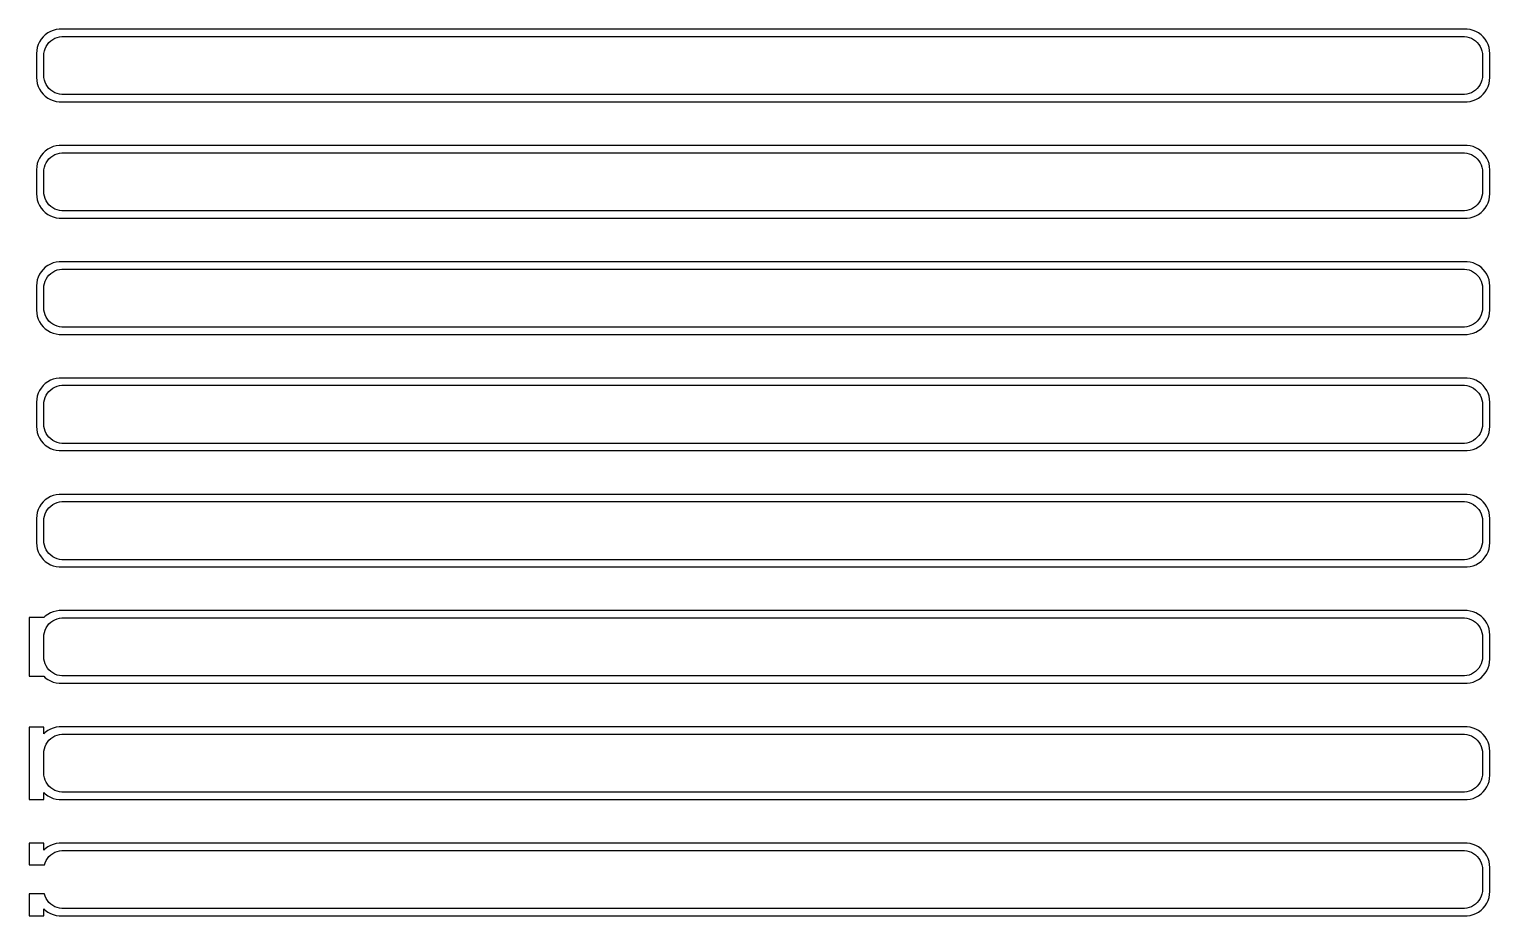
# Model space of a CAD drawing. Header units: metres. Extents: x -152 to 150, y 353 to 703.
# Drawn here: x -151.5 to 150, y 520.5 to 703.5 of the extents above; entities that cross this region are included whole.
import ezdxf

# ---------------------------------------------------------------- set-up
doc = ezdxf.new("R2010")
doc.units = ezdxf.units.M

msp = doc.modelspace()

# ---------------------------------------------------------------- linework, layer by layer
for p, q in [((-147.679, 702.722), (-148.187, 702.353)), ((-147.129, 703.024), (-147.679, 702.722)), ((-146.545, 703.255), (-147.129, 703.024)), ((-145.937, 703.411), (-146.545, 703.255)), ((-145.314, 703.49), (-145.937, 703.411)), ((145.314, 703.49), (-145.314, 703.49)), ((145.937, 703.411), (145.314, 703.49)), ((146.545, 703.255), (145.937, 703.411)), ((147.129, 703.024), (146.545, 703.255)), ((147.679, 702.722), (147.129, 703.024)), ((148.187, 702.353), (147.679, 702.722)), ((-149.843, 699.743), (-149.961, 699.127)), ((-149.649, 700.341), (-149.843, 699.743)), ((-149.382, 700.909), (-149.649, 700.341)), ((-149.045, 701.439), (-149.382, 700.909)), ((-148.645, 701.923), (-149.045, 701.439)), ((-148.187, 702.353), (-148.645, 701.923)), ((-148.219, 699.472), (-148.005, 699.927)), ((-148.005, 699.927), (-147.736, 700.351)), ((-147.736, 700.351), (-147.416, 700.738)), ((-147.416, 700.738), (-147.05, 701.082)), ((-147.05, 701.082), (-146.643, 701.377)), ((-146.643, 701.377), (-146.203, 701.619)), ((-146.203, 701.619), (-145.736, 701.804)), ((-145.736, 701.804), (-145.25, 701.929)), ((-145.25, 701.929), (-144.751, 701.992)), ((-144.751, 701.992), (144.751, 701.992)), ((144.751, 701.992), (145.25, 701.929)), ((145.25, 701.929), (145.736, 701.804)), ((145.736, 701.804), (146.203, 701.619)), ((146.203, 701.619), (146.643, 701.377)), ((146.643, 701.377), (147.05, 701.082)), ((147.05, 701.082), (147.416, 700.738)), ((147.416, 700.738), (147.736, 700.351)), ((147.736, 700.351), (148.005, 699.927)), ((148.005, 699.927), (148.219, 699.472)), ((148.645, 701.923), (148.187, 702.353)), ((149.045, 701.439), (148.645, 701.923)), ((149.382, 700.909), (149.045, 701.439)), ((149.649, 700.341), (149.382, 700.909)), ((149.843, 699.743), (149.649, 700.341)), ((149.961, 699.127), (149.843, 699.743)), ((-149.961, 699.127), (-150, 698.5)), ((-150, 698.5), (-150, 693.5)), ((-148.5, 698), (-148.468, 698.501)), ((-148.5, 694), (-148.5, 698)), ((-148.468, 698.501), (-148.374, 698.995)), ((-148.374, 698.995), (-148.219, 699.472)), ((148.219, 699.472), (148.374, 698.995)), ((148.374, 698.995), (148.468, 698.501)), ((148.468, 698.501), (148.5, 698)), ((148.5, 698), (148.5, 694)), ((150, 698.5), (149.961, 699.127)), ((150, 693.5), (150, 698.5)), ((-150, 693.5), (-149.961, 692.873)), ((-148.468, 693.499), (-148.5, 694)), ((-148.374, 693.005), (-148.468, 693.499)), ((148.468, 693.499), (148.374, 693.005)), ((148.5, 694), (148.468, 693.499)), ((149.961, 692.873), (150, 693.5)), ((-149.961, 692.873), (-149.843, 692.257)), ((-149.843, 692.257), (-149.649, 691.659)), ((-149.649, 691.659), (-149.382, 691.091)), ((-149.382, 691.091), (-149.045, 690.561)), ((-149.045, 690.561), (-148.645, 690.077)), ((-148.219, 692.528), (-148.374, 693.005)), ((-148.005, 692.073), (-148.219, 692.528)), ((-147.736, 691.649), (-148.005, 692.073)), ((-147.416, 691.262), (-147.736, 691.649)), ((-147.05, 690.918), (-147.416, 691.262)), ((-146.643, 690.623), (-147.05, 690.918)), ((-146.203, 690.381), (-146.643, 690.623)), ((146.643, 690.623), (146.203, 690.381)), ((147.05, 690.918), (146.643, 690.623)), ((147.416, 691.262), (147.05, 690.918)), ((147.736, 691.649), (147.416, 691.262)), ((148.005, 692.073), (147.736, 691.649)), ((148.219, 692.528), (148.005, 692.073)), ((148.374, 693.005), (148.219, 692.528)), ((148.645, 690.077), (149.045, 690.561)), ((149.045, 690.561), (149.382, 691.091)), ((149.382, 691.091), (149.649, 691.659)), ((149.649, 691.659), (149.843, 692.257)), ((149.843, 692.257), (149.961, 692.873)), ((-148.645, 690.077), (-148.187, 689.647)), ((-148.187, 689.647), (-147.679, 689.278)), ((-147.679, 689.278), (-147.129, 688.976)), ((-147.129, 688.976), (-146.545, 688.745)), ((-146.545, 688.745), (-145.937, 688.589)), ((-145.736, 690.196), (-146.203, 690.381)), ((-145.937, 688.589), (-145.314, 688.51)), ((-145.25, 690.071), (-145.736, 690.196)), ((-145.314, 688.51), (145.314, 688.51)), ((-144.751, 690.008), (-145.25, 690.071)), ((144.751, 690.008), (-144.751, 690.008)), ((145.25, 690.071), (144.751, 690.008)), ((145.736, 690.196), (145.25, 690.071)), ((145.314, 688.51), (145.937, 688.589)), ((146.203, 690.381), (145.736, 690.196)), ((145.937, 688.589), (146.545, 688.745)), ((146.545, 688.745), (147.129, 688.976)), ((147.129, 688.976), (147.679, 689.278)), ((147.679, 689.278), (148.187, 689.647)), ((148.187, 689.647), (148.645, 690.077)), ((-147.679, 678.722), (-148.187, 678.353)), ((-147.129, 679.024), (-147.679, 678.722)), ((-146.545, 679.255), (-147.129, 679.024)), ((-145.937, 679.411), (-146.545, 679.255)), ((-145.314, 679.49), (-145.937, 679.411)), ((145.314, 679.49), (-145.314, 679.49)), ((145.937, 679.411), (145.314, 679.49)), ((146.545, 679.255), (145.937, 679.411)), ((147.129, 679.024), (146.545, 679.255)), ((147.679, 678.722), (147.129, 679.024)), ((148.187, 678.353), (147.679, 678.722)), ((-149.843, 675.743), (-149.961, 675.127)), ((-149.649, 676.341), (-149.843, 675.743)), ((-149.382, 676.909), (-149.649, 676.341)), ((-149.045, 677.439), (-149.382, 676.909)), ((-148.645, 677.923), (-149.045, 677.439)), ((-148.187, 678.353), (-148.645, 677.923)), ((-148.374, 674.995), (-148.219, 675.472)), ((-148.219, 675.472), (-148.005, 675.927)), ((-148.005, 675.927), (-147.736, 676.351)), ((-147.736, 676.351), (-147.416, 676.738)), ((-147.416, 676.738), (-147.05, 677.082)), ((-147.05, 677.082), (-146.643, 677.377)), ((-146.643, 677.377), (-146.203, 677.619)), ((-146.203, 677.619), (-145.736, 677.804)), ((-145.736, 677.804), (-145.25, 677.929)), ((-145.25, 677.929), (-144.751, 677.992)), ((-144.751, 677.992), (144.751, 677.992)), ((144.751, 677.992), (145.25, 677.929)), ((145.25, 677.929), (145.736, 677.804)), ((145.736, 677.804), (146.203, 677.619)), ((146.203, 677.619), (146.643, 677.377)), ((146.643, 677.377), (147.05, 677.082)), ((147.05, 677.082), (147.416, 676.738)), ((147.416, 676.738), (147.736, 676.351)), ((147.736, 676.351), (148.005, 675.927)), ((148.005, 675.927), (148.219, 675.472)), ((148.645, 677.923), (148.187, 678.353)), ((148.219, 675.472), (148.374, 674.995)), ((149.045, 677.439), (148.645, 677.923)), ((149.382, 676.909), (149.045, 677.439)), ((149.649, 676.341), (149.382, 676.909)), ((149.843, 675.743), (149.649, 676.341)), ((149.961, 675.127), (149.843, 675.743)), ((-149.961, 675.127), (-150, 674.5)), ((-150, 674.5), (-150, 669.5)), ((-148.5, 674), (-148.468, 674.501)), ((-148.5, 670), (-148.5, 674)), ((-148.468, 674.501), (-148.374, 674.995)), ((148.374, 674.995), (148.468, 674.501)), ((148.468, 674.501), (148.5, 674)), ((148.5, 674), (148.5, 670)), ((150, 674.5), (149.961, 675.127)), ((150, 669.5), (150, 674.5)), ((-150, 669.5), (-149.961, 668.873)), ((-148.468, 669.499), (-148.5, 670)), ((-148.374, 669.005), (-148.468, 669.499)), ((148.468, 669.499), (148.374, 669.005)), ((148.5, 670), (148.468, 669.499)), ((149.961, 668.873), (150, 669.5)), ((-149.961, 668.873), (-149.843, 668.257)), ((-149.843, 668.257), (-149.649, 667.659)), ((-149.649, 667.659), (-149.382, 667.091)), ((-149.382, 667.091), (-149.045, 666.561)), ((-149.045, 666.561), (-148.645, 666.077)), ((-148.219, 668.528), (-148.374, 669.005)), ((-148.005, 668.073), (-148.219, 668.528)), ((-147.736, 667.649), (-148.005, 668.073)), ((-147.416, 667.262), (-147.736, 667.649)), ((-147.05, 666.918), (-147.416, 667.262)), ((-146.643, 666.623), (-147.05, 666.918)), ((-146.203, 666.381), (-146.643, 666.623)), ((-145.736, 666.196), (-146.203, 666.381)), ((146.203, 666.381), (145.736, 666.196)), ((146.643, 666.623), (146.203, 666.381)), ((147.05, 666.918), (146.643, 666.623)), ((147.416, 667.262), (147.05, 666.918)), ((147.736, 667.649), (147.416, 667.262)), ((148.005, 668.073), (147.736, 667.649)), ((148.219, 668.528), (148.005, 668.073)), ((148.374, 669.005), (148.219, 668.528)), ((148.645, 666.077), (149.045, 666.561)), ((149.045, 666.561), (149.382, 667.091)), ((149.382, 667.091), (149.649, 667.659)), ((149.649, 667.659), (149.843, 668.257)), ((149.843, 668.257), (149.961, 668.873)), ((-148.645, 666.077), (-148.187, 665.647)), ((-148.187, 665.647), (-147.679, 665.278)), ((-147.679, 665.278), (-147.129, 664.976)), ((-147.129, 664.976), (-146.545, 664.745)), ((-146.545, 664.745), (-145.937, 664.589)), ((-145.937, 664.589), (-145.314, 664.51)), ((-145.25, 666.071), (-145.736, 666.196)), ((-145.314, 664.51), (145.314, 664.51)), ((-144.751, 666.008), (-145.25, 666.071)), ((144.751, 666.008), (-144.751, 666.008)), ((145.25, 666.071), (144.751, 666.008)), ((145.736, 666.196), (145.25, 666.071)), ((145.314, 664.51), (145.937, 664.589)), ((145.937, 664.589), (146.545, 664.745)), ((146.545, 664.745), (147.129, 664.976)), ((147.129, 664.976), (147.679, 665.278)), ((147.679, 665.278), (148.187, 665.647)), ((148.187, 665.647), (148.645, 666.077)), ((-148.187, 654.353), (-148.645, 653.923)), ((-147.679, 654.722), (-148.187, 654.353)), ((-147.129, 655.024), (-147.679, 654.722)), ((-146.545, 655.255), (-147.129, 655.024)), ((-145.937, 655.411), (-146.545, 655.255)), ((-145.314, 655.49), (-145.937, 655.411)), ((145.314, 655.49), (-145.314, 655.49)), ((145.937, 655.411), (145.314, 655.49)), ((146.545, 655.255), (145.937, 655.411)), ((147.129, 655.024), (146.545, 655.255)), ((147.679, 654.722), (147.129, 655.024)), ((148.187, 654.353), (147.679, 654.722)), ((148.645, 653.923), (148.187, 654.353)), ((-149.843, 651.743), (-149.961, 651.127)), ((-149.649, 652.341), (-149.843, 651.743)), ((-149.382, 652.909), (-149.649, 652.341)), ((-149.045, 653.439), (-149.382, 652.909)), ((-148.645, 653.923), (-149.045, 653.439)), ((-148.374, 650.995), (-148.219, 651.472)), ((-148.219, 651.472), (-148.005, 651.927)), ((-148.005, 651.927), (-147.736, 652.351)), ((-147.736, 652.351), (-147.416, 652.738)), ((-147.416, 652.738), (-147.05, 653.082)), ((-147.05, 653.082), (-146.643, 653.377)), ((-146.643, 653.377), (-146.203, 653.619)), ((-146.203, 653.619), (-145.736, 653.804)), ((-145.736, 653.804), (-145.25, 653.929)), ((-145.25, 653.929), (-144.751, 653.992)), ((-144.751, 653.992), (144.751, 653.992)), ((144.751, 653.992), (145.25, 653.929)), ((145.25, 653.929), (145.736, 653.804)), ((145.736, 653.804), (146.203, 653.619)), ((146.203, 653.619), (146.643, 653.377)), ((146.643, 653.377), (147.05, 653.082)), ((147.05, 653.082), (147.416, 652.738)), ((147.416, 652.738), (147.736, 652.351)), ((147.736, 652.351), (148.005, 651.927)), ((148.005, 651.927), (148.219, 651.472)), ((148.219, 651.472), (148.374, 650.995)), ((149.045, 653.439), (148.645, 653.923)), ((149.382, 652.909), (149.045, 653.439)), ((149.649, 652.341), (149.382, 652.909)), ((149.843, 651.743), (149.649, 652.341)), ((149.961, 651.127), (149.843, 651.743)), ((-149.961, 651.127), (-150, 650.5)), ((-150, 650.5), (-150, 645.5)), ((-148.5, 650), (-148.468, 650.501)), ((-148.5, 646), (-148.5, 650)), ((-148.468, 650.501), (-148.374, 650.995)), ((148.374, 650.995), (148.468, 650.501)), ((148.468, 650.501), (148.5, 650)), ((148.5, 650), (148.5, 646)), ((150, 650.5), (149.961, 651.127)), ((150, 645.5), (150, 650.5)), ((-150, 645.5), (-149.961, 644.873)), ((-148.468, 645.499), (-148.5, 646)), ((-148.374, 645.005), (-148.468, 645.499)), ((148.468, 645.499), (148.374, 645.005)), ((148.5, 646), (148.468, 645.499)), ((149.961, 644.873), (150, 645.5)), ((-149.961, 644.873), (-149.843, 644.257)), ((-149.843, 644.257), (-149.649, 643.659)), ((-149.649, 643.659), (-149.382, 643.091)), ((-149.382, 643.091), (-149.045, 642.561)), ((-149.045, 642.561), (-148.645, 642.077)), ((-148.219, 644.528), (-148.374, 645.005)), ((-148.005, 644.073), (-148.219, 644.528)), ((-147.736, 643.649), (-148.005, 644.073)), ((-147.416, 643.262), (-147.736, 643.649)), ((-147.05, 642.918), (-147.416, 643.262)), ((-146.643, 642.623), (-147.05, 642.918)), ((-146.203, 642.381), (-146.643, 642.623)), ((-145.736, 642.196), (-146.203, 642.381)), ((-145.25, 642.071), (-145.736, 642.196)), ((145.736, 642.196), (145.25, 642.071)), ((146.203, 642.381), (145.736, 642.196)), ((146.643, 642.623), (146.203, 642.381)), ((147.05, 642.918), (146.643, 642.623)), ((147.416, 643.262), (147.05, 642.918)), ((147.736, 643.649), (147.416, 643.262)), ((148.005, 644.073), (147.736, 643.649)), ((148.219, 644.528), (148.005, 644.073)), ((148.374, 645.005), (148.219, 644.528)), ((148.645, 642.077), (149.045, 642.561)), ((149.045, 642.561), (149.382, 643.091)), ((149.382, 643.091), (149.649, 643.659)), ((149.649, 643.659), (149.843, 644.257)), ((149.843, 644.257), (149.961, 644.873)), ((-148.645, 642.077), (-148.187, 641.647)), ((-148.187, 641.647), (-147.679, 641.278)), ((-147.679, 641.278), (-147.129, 640.976)), ((-147.129, 640.976), (-146.545, 640.745)), ((-146.545, 640.745), (-145.937, 640.589)), ((-145.937, 640.589), (-145.314, 640.51)), ((-145.314, 640.51), (145.314, 640.51)), ((-144.751, 642.008), (-145.25, 642.071)), ((144.751, 642.008), (-144.751, 642.008)), ((145.25, 642.071), (144.751, 642.008)), ((145.314, 640.51), (145.937, 640.589)), ((145.937, 640.589), (146.545, 640.745)), ((146.545, 640.745), (147.129, 640.976)), ((147.129, 640.976), (147.679, 641.278)), ((147.679, 641.278), (148.187, 641.647)), ((148.187, 641.647), (148.645, 642.077)), ((-148.187, 630.353), (-148.645, 629.923)), ((-147.679, 630.722), (-148.187, 630.353)), ((-147.129, 631.024), (-147.679, 630.722)), ((-146.545, 631.255), (-147.129, 631.024)), ((-145.937, 631.411), (-146.545, 631.255)), ((-145.314, 631.49), (-145.937, 631.411)), ((145.314, 631.49), (-145.314, 631.49)), ((145.937, 631.411), (145.314, 631.49)), ((146.545, 631.255), (145.937, 631.411)), ((147.129, 631.024), (146.545, 631.255)), ((147.679, 630.722), (147.129, 631.024)), ((148.187, 630.353), (147.679, 630.722)), ((148.645, 629.923), (148.187, 630.353)), ((-149.961, 627.127), (-150, 626.5)), ((-149.843, 627.743), (-149.961, 627.127)), ((-149.649, 628.341), (-149.843, 627.743)), ((-149.382, 628.909), (-149.649, 628.341)), ((-149.045, 629.439), (-149.382, 628.909)), ((-148.645, 629.923), (-149.045, 629.439)), ((-148.374, 626.995), (-148.219, 627.472)), ((-148.219, 627.472), (-148.005, 627.927)), ((-148.005, 627.927), (-147.736, 628.351)), ((-147.736, 628.351), (-147.416, 628.738)), ((-147.416, 628.738), (-147.05, 629.082)), ((-147.05, 629.082), (-146.643, 629.377)), ((-146.643, 629.377), (-146.203, 629.619)), ((-146.203, 629.619), (-145.736, 629.804)), ((-145.736, 629.804), (-145.25, 629.929)), ((-145.25, 629.929), (-144.751, 629.992)), ((-144.751, 629.992), (144.751, 629.992)), ((144.751, 629.992), (145.25, 629.929)), ((145.25, 629.929), (145.736, 629.804)), ((145.736, 629.804), (146.203, 629.619)), ((146.203, 629.619), (146.643, 629.377)), ((146.643, 629.377), (147.05, 629.082)), ((147.05, 629.082), (147.416, 628.738)), ((147.416, 628.738), (147.736, 628.351)), ((147.736, 628.351), (148.005, 627.927)), ((148.005, 627.927), (148.219, 627.472)), ((148.219, 627.472), (148.374, 626.995)), ((149.045, 629.439), (148.645, 629.923)), ((149.382, 628.909), (149.045, 629.439)), ((149.649, 628.341), (149.382, 628.909)), ((149.843, 627.743), (149.649, 628.341)), ((149.961, 627.127), (149.843, 627.743)), ((150, 626.5), (149.961, 627.127)), ((-150, 626.5), (-150, 621.5)), ((-148.5, 626), (-148.468, 626.501)), ((-148.5, 622), (-148.5, 626)), ((-148.468, 626.501), (-148.374, 626.995)), ((148.374, 626.995), (148.468, 626.501)), ((148.468, 626.501), (148.5, 626)), ((148.5, 626), (148.5, 622)), ((150, 621.5), (150, 626.5)), ((-150, 621.5), (-149.961, 620.873)), ((-148.468, 621.499), (-148.5, 622)), ((-148.374, 621.005), (-148.468, 621.499)), ((148.468, 621.499), (148.374, 621.005)), ((148.5, 622), (148.468, 621.499)), ((149.961, 620.873), (150, 621.5)), ((-149.961, 620.873), (-149.843, 620.257)), ((-149.843, 620.257), (-149.649, 619.659)), ((-149.649, 619.659), (-149.382, 619.091)), ((-149.382, 619.091), (-149.045, 618.561)), ((-149.045, 618.561), (-148.645, 618.077)), ((-148.645, 618.077), (-148.187, 617.647)), ((-148.219, 620.528), (-148.374, 621.005)), ((-148.005, 620.073), (-148.219, 620.528)), ((-147.736, 619.649), (-148.005, 620.073)), ((-147.416, 619.262), (-147.736, 619.649)), ((-147.05, 618.918), (-147.416, 619.262)), ((-146.643, 618.623), (-147.05, 618.918)), ((-146.203, 618.381), (-146.643, 618.623)), ((-145.736, 618.196), (-146.203, 618.381)), ((-145.25, 618.071), (-145.736, 618.196)), ((145.736, 618.196), (145.25, 618.071)), ((146.203, 618.381), (145.736, 618.196)), ((146.643, 618.623), (146.203, 618.381)), ((147.05, 618.918), (146.643, 618.623)), ((147.416, 619.262), (147.05, 618.918)), ((147.736, 619.649), (147.416, 619.262)), ((148.005, 620.073), (147.736, 619.649)), ((148.219, 620.528), (148.005, 620.073)), ((148.187, 617.647), (148.645, 618.077)), ((148.374, 621.005), (148.219, 620.528)), ((148.645, 618.077), (149.045, 618.561)), ((149.045, 618.561), (149.382, 619.091)), ((149.382, 619.091), (149.649, 619.659)), ((149.649, 619.659), (149.843, 620.257)), ((149.843, 620.257), (149.961, 620.873)), ((-148.187, 617.647), (-147.679, 617.278)), ((-147.679, 617.278), (-147.129, 616.976)), ((-147.129, 616.976), (-146.545, 616.745)), ((-146.545, 616.745), (-145.937, 616.589)), ((-145.937, 616.589), (-145.314, 616.51)), ((-145.314, 616.51), (145.314, 616.51)), ((-144.751, 618.008), (-145.25, 618.071)), ((144.751, 618.008), (-144.751, 618.008)), ((145.25, 618.071), (144.751, 618.008)), ((145.314, 616.51), (145.937, 616.589)), ((145.937, 616.589), (146.545, 616.745)), ((146.545, 616.745), (147.129, 616.976)), ((147.129, 616.976), (147.679, 617.278)), ((147.679, 617.278), (148.187, 617.647)), ((-148.187, 606.353), (-148.645, 605.923)), ((-147.679, 606.722), (-148.187, 606.353)), ((-147.129, 607.024), (-147.679, 606.722)), ((-146.545, 607.255), (-147.129, 607.024)), ((-145.937, 607.411), (-146.545, 607.255)), ((-145.314, 607.49), (-145.937, 607.411)), ((145.314, 607.49), (-145.314, 607.49)), ((145.937, 607.411), (145.314, 607.49)), ((146.545, 607.255), (145.937, 607.411)), ((147.129, 607.024), (146.545, 607.255)), ((147.679, 606.722), (147.129, 607.024)), ((148.187, 606.353), (147.679, 606.722)), ((148.645, 605.923), (148.187, 606.353)), ((-149.961, 603.127), (-150, 602.5)), ((-149.843, 603.743), (-149.961, 603.127)), ((-149.649, 604.341), (-149.843, 603.743)), ((-149.382, 604.909), (-149.649, 604.341)), ((-149.045, 605.439), (-149.382, 604.909)), ((-148.645, 605.923), (-149.045, 605.439)), ((-148.374, 602.995), (-148.219, 603.472)), ((-148.219, 603.472), (-148.005, 603.927)), ((-148.005, 603.927), (-147.736, 604.351)), ((-147.736, 604.351), (-147.416, 604.738)), ((-147.416, 604.738), (-147.05, 605.082)), ((-147.05, 605.082), (-146.643, 605.377)), ((-146.643, 605.377), (-146.203, 605.619)), ((-146.203, 605.619), (-145.736, 605.804)), ((-145.736, 605.804), (-145.25, 605.929)), ((-145.25, 605.929), (-144.751, 605.992)), ((-144.751, 605.992), (144.751, 605.992)), ((144.751, 605.992), (145.25, 605.929)), ((145.25, 605.929), (145.736, 605.804)), ((145.736, 605.804), (146.203, 605.619)), ((146.203, 605.619), (146.643, 605.377)), ((146.643, 605.377), (147.05, 605.082)), ((147.05, 605.082), (147.416, 604.738)), ((147.416, 604.738), (147.736, 604.351)), ((147.736, 604.351), (148.005, 603.927)), ((148.005, 603.927), (148.219, 603.472)), ((148.219, 603.472), (148.374, 602.995)), ((149.045, 605.439), (148.645, 605.923)), ((149.382, 604.909), (149.045, 605.439)), ((149.649, 604.341), (149.382, 604.909)), ((149.843, 603.743), (149.649, 604.341)), ((149.961, 603.127), (149.843, 603.743)), ((150, 602.5), (149.961, 603.127)), ((-150, 602.5), (-150, 597.5)), ((-148.5, 602), (-148.468, 602.501)), ((-148.5, 598), (-148.5, 602)), ((-148.468, 602.501), (-148.374, 602.995)), ((148.374, 602.995), (148.468, 602.501)), ((148.468, 602.501), (148.5, 602)), ((148.5, 602), (148.5, 598)), ((150, 597.5), (150, 602.5)), ((-150, 597.5), (-149.961, 596.873)), ((-148.468, 597.499), (-148.5, 598)), ((-148.374, 597.005), (-148.468, 597.499)), ((-148.219, 596.528), (-148.374, 597.005)), ((148.374, 597.005), (148.219, 596.528)), ((148.468, 597.499), (148.374, 597.005)), ((148.5, 598), (148.468, 597.499)), ((149.961, 596.873), (150, 597.5)), ((-149.961, 596.873), (-149.843, 596.257)), ((-149.843, 596.257), (-149.649, 595.659)), ((-149.649, 595.659), (-149.382, 595.091)), ((-149.382, 595.091), (-149.045, 594.561)), ((-149.045, 594.561), (-148.645, 594.077)), ((-148.645, 594.077), (-148.187, 593.647)), ((-148.005, 596.073), (-148.219, 596.528)), ((-147.736, 595.649), (-148.005, 596.073)), ((-147.416, 595.262), (-147.736, 595.649)), ((-147.05, 594.918), (-147.416, 595.262)), ((-146.643, 594.623), (-147.05, 594.918)), ((-146.203, 594.381), (-146.643, 594.623)), ((-145.736, 594.196), (-146.203, 594.381)), ((-145.25, 594.071), (-145.736, 594.196)), ((-144.751, 594.008), (-145.25, 594.071)), ((144.751, 594.008), (-144.751, 594.008)), ((145.25, 594.071), (144.751, 594.008)), ((145.736, 594.196), (145.25, 594.071)), ((146.203, 594.381), (145.736, 594.196)), ((146.643, 594.623), (146.203, 594.381)), ((147.05, 594.918), (146.643, 594.623)), ((147.416, 595.262), (147.05, 594.918)), ((147.736, 595.649), (147.416, 595.262)), ((148.005, 596.073), (147.736, 595.649)), ((148.219, 596.528), (148.005, 596.073)), ((148.187, 593.647), (148.645, 594.077)), ((148.645, 594.077), (149.045, 594.561)), ((149.045, 594.561), (149.382, 595.091)), ((149.382, 595.091), (149.649, 595.659)), ((149.649, 595.659), (149.843, 596.257)), ((149.843, 596.257), (149.961, 596.873)), ((-148.187, 593.647), (-147.679, 593.278)), ((-147.679, 593.278), (-147.129, 592.976)), ((-147.129, 592.976), (-146.545, 592.745)), ((-146.545, 592.745), (-145.937, 592.589)), ((-145.937, 592.589), (-145.314, 592.51)), ((-145.314, 592.51), (145.314, 592.51)), ((145.314, 592.51), (145.937, 592.589)), ((145.937, 592.589), (146.545, 592.745)), ((146.545, 592.745), (147.129, 592.976)), ((147.129, 592.976), (147.679, 593.278)), ((147.679, 593.278), (148.187, 593.647)), ((-148.5, 582.059), (-151.5, 582.059)), ((-151.5, 582.059), (-151.5, 569.941)), ((-148.187, 582.353), (-148.5, 582.059)), ((-147.679, 582.722), (-148.187, 582.353)), ((-147.129, 583.024), (-147.679, 582.722)), ((-146.545, 583.255), (-147.129, 583.024)), ((-145.937, 583.411), (-146.545, 583.255)), ((-145.314, 583.49), (-145.937, 583.411)), ((-145.736, 581.804), (-145.25, 581.929)), ((145.314, 583.49), (-145.314, 583.49)), ((-145.25, 581.929), (-144.751, 581.992)), ((-144.751, 581.992), (144.751, 581.992)), ((144.751, 581.992), (145.25, 581.929)), ((145.25, 581.929), (145.736, 581.804)), ((145.937, 583.411), (145.314, 583.49)), ((146.545, 583.255), (145.937, 583.411)), ((147.129, 583.024), (146.545, 583.255)), ((147.679, 582.722), (147.129, 583.024)), ((148.187, 582.353), (147.679, 582.722)), ((148.645, 581.923), (148.187, 582.353)), ((149.045, 581.439), (148.645, 581.923)), ((-148.468, 578.501), (-148.374, 578.995)), ((-148.374, 578.995), (-148.219, 579.472)), ((-148.219, 579.472), (-148.005, 579.927)), ((-148.005, 579.927), (-147.736, 580.351)), ((-147.736, 580.351), (-147.416, 580.738)), ((-147.416, 580.738), (-147.05, 581.082)), ((-147.05, 581.082), (-146.643, 581.377)), ((-146.643, 581.377), (-146.203, 581.619)), ((-146.203, 581.619), (-145.736, 581.804)), ((145.736, 581.804), (146.203, 581.619)), ((146.203, 581.619), (146.643, 581.377)), ((146.643, 581.377), (147.05, 581.082)), ((147.05, 581.082), (147.416, 580.738)), ((147.416, 580.738), (147.736, 580.351)), ((147.736, 580.351), (148.005, 579.927)), ((148.005, 579.927), (148.219, 579.472)), ((148.219, 579.472), (148.374, 578.995)), ((148.374, 578.995), (148.468, 578.501)), ((149.382, 580.909), (149.045, 581.439)), ((149.649, 580.341), (149.382, 580.909)), ((149.843, 579.743), (149.649, 580.341)), ((149.961, 579.127), (149.843, 579.743)), ((150, 578.5), (149.961, 579.127)), ((-148.5, 578), (-148.468, 578.501)), ((-148.5, 574), (-148.5, 578)), ((148.468, 578.501), (148.5, 578)), ((148.5, 578), (148.5, 574)), ((150, 573.5), (150, 578.5)), ((-148.468, 573.499), (-148.5, 574)), ((-148.374, 573.005), (-148.468, 573.499)), ((-148.219, 572.528), (-148.374, 573.005)), ((148.374, 573.005), (148.219, 572.528)), ((148.468, 573.499), (148.374, 573.005)), ((148.5, 574), (148.468, 573.499)), ((149.843, 572.257), (149.961, 572.873)), ((149.961, 572.873), (150, 573.5)), ((-151.5, 569.941), (-148.5, 569.941)), ((-148.5, 569.941), (-148.187, 569.647)), ((-148.005, 572.073), (-148.219, 572.528)), ((-147.736, 571.649), (-148.005, 572.073)), ((-147.416, 571.262), (-147.736, 571.649)), ((-147.05, 570.918), (-147.416, 571.262)), ((-146.643, 570.623), (-147.05, 570.918)), ((-146.203, 570.381), (-146.643, 570.623)), ((-145.736, 570.196), (-146.203, 570.381)), ((-145.25, 570.071), (-145.736, 570.196)), ((-144.751, 570.008), (-145.25, 570.071)), ((144.751, 570.008), (-144.751, 570.008)), ((145.25, 570.071), (144.751, 570.008)), ((145.736, 570.196), (145.25, 570.071)), ((146.203, 570.381), (145.736, 570.196)), ((146.643, 570.623), (146.203, 570.381)), ((147.05, 570.918), (146.643, 570.623)), ((147.416, 571.262), (147.05, 570.918)), ((147.736, 571.649), (147.416, 571.262)), ((148.005, 572.073), (147.736, 571.649)), ((148.219, 572.528), (148.005, 572.073)), ((148.187, 569.647), (148.645, 570.077)), ((148.645, 570.077), (149.045, 570.561)), ((149.045, 570.561), (149.382, 571.091)), ((149.382, 571.091), (149.649, 571.659)), ((149.649, 571.659), (149.843, 572.257)), ((-148.187, 569.647), (-147.679, 569.278)), ((-147.679, 569.278), (-147.129, 568.976)), ((-147.129, 568.976), (-146.545, 568.745)), ((-146.545, 568.745), (-145.937, 568.589)), ((-145.937, 568.589), (-145.314, 568.51)), ((-145.314, 568.51), (145.314, 568.51)), ((145.314, 568.51), (145.937, 568.589)), ((145.937, 568.589), (146.545, 568.745)), ((146.545, 568.745), (147.129, 568.976)), ((147.129, 568.976), (147.679, 569.278)), ((147.679, 569.278), (148.187, 569.647)), ((-148.5, 559.467), (-151.5, 559.467)), ((-151.5, 559.467), (-151.5, 544.533)), ((-148.5, 558.059), (-148.5, 559.467)), ((-148.187, 558.353), (-148.5, 558.059)), ((-147.679, 558.722), (-148.187, 558.353)), ((-147.129, 559.024), (-147.679, 558.722)), ((-146.545, 559.255), (-147.129, 559.024)), ((-145.937, 559.411), (-146.545, 559.255)), ((-146.203, 557.619), (-145.736, 557.804)), ((-145.314, 559.49), (-145.937, 559.411)), ((-145.736, 557.804), (-145.25, 557.929)), ((145.314, 559.49), (-145.314, 559.49)), ((-145.25, 557.929), (-144.751, 557.992)), ((-144.751, 557.992), (144.751, 557.992)), ((144.751, 557.992), (145.25, 557.929)), ((145.25, 557.929), (145.736, 557.804)), ((145.937, 559.411), (145.314, 559.49)), ((145.736, 557.804), (146.203, 557.619)), ((146.545, 559.255), (145.937, 559.411)), ((147.129, 559.024), (146.545, 559.255)), ((147.679, 558.722), (147.129, 559.024)), ((148.187, 558.353), (147.679, 558.722)), ((148.645, 557.923), (148.187, 558.353)), ((149.045, 557.439), (148.645, 557.923)), ((-148.468, 554.501), (-148.374, 554.995)), ((-148.374, 554.995), (-148.219, 555.472)), ((-148.219, 555.472), (-148.005, 555.927)), ((-148.005, 555.927), (-147.736, 556.351)), ((-147.736, 556.351), (-147.416, 556.738)), ((-147.416, 556.738), (-147.05, 557.082)), ((-147.05, 557.082), (-146.643, 557.377)), ((-146.643, 557.377), (-146.203, 557.619)), ((146.203, 557.619), (146.643, 557.377)), ((146.643, 557.377), (147.05, 557.082)), ((147.05, 557.082), (147.416, 556.738)), ((147.416, 556.738), (147.736, 556.351)), ((147.736, 556.351), (148.005, 555.927)), ((148.005, 555.927), (148.219, 555.472)), ((148.219, 555.472), (148.374, 554.995)), ((148.374, 554.995), (148.468, 554.501)), ((149.382, 556.909), (149.045, 557.439)), ((149.649, 556.341), (149.382, 556.909)), ((149.843, 555.743), (149.649, 556.341)), ((149.961, 555.127), (149.843, 555.743)), ((150, 554.5), (149.961, 555.127)), ((-148.5, 554), (-148.468, 554.501)), ((-148.5, 550), (-148.5, 554)), ((148.468, 554.501), (148.5, 554)), ((148.5, 554), (148.5, 550)), ((150, 549.5), (150, 554.5)), ((-148.468, 549.499), (-148.5, 550)), ((-148.374, 549.005), (-148.468, 549.499)), ((-148.219, 548.528), (-148.374, 549.005)), ((148.374, 549.005), (148.219, 548.528)), ((148.468, 549.499), (148.374, 549.005)), ((148.5, 550), (148.468, 549.499)), ((149.843, 548.257), (149.961, 548.873)), ((149.961, 548.873), (150, 549.5)), ((-148.5, 544.533), (-148.5, 545.941)), ((-148.5, 545.941), (-148.187, 545.647)), ((-148.005, 548.073), (-148.219, 548.528)), ((-147.736, 547.649), (-148.005, 548.073)), ((-147.416, 547.262), (-147.736, 547.649)), ((-147.05, 546.918), (-147.416, 547.262)), ((-146.643, 546.623), (-147.05, 546.918)), ((-146.203, 546.381), (-146.643, 546.623)), ((-145.736, 546.196), (-146.203, 546.381)), ((-145.25, 546.071), (-145.736, 546.196)), ((-144.751, 546.008), (-145.25, 546.071)), ((144.751, 546.008), (-144.751, 546.008)), ((145.25, 546.071), (144.751, 546.008)), ((145.736, 546.196), (145.25, 546.071)), ((146.203, 546.381), (145.736, 546.196)), ((146.643, 546.623), (146.203, 546.381)), ((147.05, 546.918), (146.643, 546.623)), ((147.416, 547.262), (147.05, 546.918)), ((147.736, 547.649), (147.416, 547.262)), ((148.005, 548.073), (147.736, 547.649)), ((148.219, 548.528), (148.005, 548.073)), ((148.187, 545.647), (148.645, 546.077)), ((148.645, 546.077), (149.045, 546.561)), ((149.045, 546.561), (149.382, 547.091)), ((149.382, 547.091), (149.649, 547.659)), ((149.649, 547.659), (149.843, 548.257)), ((-151.5, 544.533), (-148.5, 544.533)), ((-148.187, 545.647), (-147.679, 545.278)), ((-147.679, 545.278), (-147.129, 544.976)), ((-147.129, 544.976), (-146.545, 544.745)), ((-146.545, 544.745), (-145.937, 544.589)), ((-145.937, 544.589), (-145.314, 544.51)), ((-145.314, 544.51), (145.314, 544.51)), ((145.314, 544.51), (145.937, 544.589)), ((145.937, 544.589), (146.545, 544.745)), ((146.545, 544.745), (147.129, 544.976)), ((147.129, 544.976), (147.679, 545.278)), ((147.679, 545.278), (148.187, 545.647)), ((-148.5, 535.49), (-151.5, 535.49)), ((-151.5, 535.49), (-151.5, 530.994)), ((-148.5, 534.059), (-148.5, 535.49)), ((-148.187, 534.353), (-148.5, 534.059)), ((-147.679, 534.722), (-148.187, 534.353)), ((-147.129, 535.024), (-147.679, 534.722)), ((-146.545, 535.255), (-147.129, 535.024)), ((-145.937, 535.411), (-146.545, 535.255)), ((-146.203, 533.619), (-145.736, 533.804)), ((-145.314, 535.49), (-145.937, 535.411)), ((-145.736, 533.804), (-145.25, 533.929)), ((145.314, 535.49), (-145.314, 535.49)), ((-145.25, 533.929), (-144.751, 533.992)), ((-144.751, 533.992), (144.751, 533.992)), ((144.751, 533.992), (145.25, 533.929)), ((145.25, 533.929), (145.736, 533.804)), ((145.937, 535.411), (145.314, 535.49)), ((145.736, 533.804), (146.203, 533.619)), ((146.545, 535.255), (145.937, 535.411)), ((147.129, 535.024), (146.545, 535.255)), ((147.679, 534.722), (147.129, 535.024)), ((148.187, 534.353), (147.679, 534.722)), ((148.645, 533.923), (148.187, 534.353)), ((149.045, 533.439), (148.645, 533.923)), ((-151.5, 530.994), (-148.374, 530.994)), ((-148.374, 530.995), (-148.219, 531.472)), ((-148.374, 530.994), (-148.374, 530.995)), ((-148.219, 531.472), (-148.005, 531.927)), ((-148.005, 531.927), (-147.736, 532.351)), ((-147.736, 532.351), (-147.416, 532.738)), ((-147.416, 532.738), (-147.05, 533.082)), ((-147.05, 533.082), (-146.643, 533.377)), ((-146.643, 533.377), (-146.203, 533.619)), ((146.203, 533.619), (146.643, 533.377)), ((146.643, 533.377), (147.05, 533.082)), ((147.05, 533.082), (147.416, 532.738)), ((147.416, 532.738), (147.736, 532.351)), ((147.736, 532.351), (148.005, 531.927)), ((148.005, 531.927), (148.219, 531.472)), ((148.219, 531.472), (148.374, 530.995)), ((148.374, 530.995), (148.468, 530.501)), ((149.382, 532.909), (149.045, 533.439)), ((149.649, 532.341), (149.382, 532.909)), ((149.843, 531.743), (149.649, 532.341)), ((149.961, 531.127), (149.843, 531.743)), ((150, 530.5), (149.961, 531.127)), ((148.468, 530.501), (148.5, 530)), ((148.5, 530), (148.5, 526)), ((150, 525.5), (150, 530.5)), ((-148.374, 525.006), (-151.5, 525.006)), ((-151.5, 525.006), (-151.5, 520.51)), ((-148.374, 525.005), (-148.374, 525.006)), ((-148.219, 524.528), (-148.374, 525.005)), ((148.374, 525.005), (148.219, 524.528)), ((148.468, 525.499), (148.374, 525.005)), ((148.5, 526), (148.468, 525.499)), ((149.843, 524.257), (149.961, 524.873)), ((149.961, 524.873), (150, 525.5)), ((-148.5, 521.941), (-148.187, 521.647)), ((-148.5, 520.51), (-148.5, 521.941)), ((-148.005, 524.073), (-148.219, 524.528)), ((-148.187, 521.647), (-147.679, 521.278)), ((-147.736, 523.649), (-148.005, 524.073)), ((-147.416, 523.262), (-147.736, 523.649)), ((-147.05, 522.918), (-147.416, 523.262)), ((-146.643, 522.623), (-147.05, 522.918)), ((-146.203, 522.381), (-146.643, 522.623)), ((-145.736, 522.196), (-146.203, 522.381)), ((-145.25, 522.071), (-145.736, 522.196)), ((-144.751, 522.008), (-145.25, 522.071)), ((144.751, 522.008), (-144.751, 522.008)), ((145.25, 522.071), (144.751, 522.008)), ((145.736, 522.196), (145.25, 522.071)), ((146.203, 522.381), (145.736, 522.196)), ((146.643, 522.623), (146.203, 522.381)), ((147.05, 522.918), (146.643, 522.623)), ((147.416, 523.262), (147.05, 522.918)), ((147.736, 523.649), (147.416, 523.262)), ((147.679, 521.278), (148.187, 521.647)), ((148.005, 524.073), (147.736, 523.649)), ((148.219, 524.528), (148.005, 524.073)), ((148.187, 521.647), (148.645, 522.077)), ((148.645, 522.077), (149.045, 522.561)), ((149.045, 522.561), (149.382, 523.091)), ((149.382, 523.091), (149.649, 523.659)), ((149.649, 523.659), (149.843, 524.257)), ((-151.5, 520.51), (-148.5, 520.51)), ((-147.679, 521.278), (-147.129, 520.976)), ((-147.129, 520.976), (-146.545, 520.745)), ((-146.545, 520.745), (-145.937, 520.589)), ((-145.937, 520.589), (-145.314, 520.51)), ((-145.314, 520.51), (145.314, 520.51)), ((145.314, 520.51), (145.937, 520.589)), ((145.937, 520.589), (146.545, 520.745)), ((146.545, 520.745), (147.129, 520.976)), ((147.129, 520.976), (147.679, 521.278))]:
    msp.add_line(p, q)

doc.saveas('drawing.dxf')
